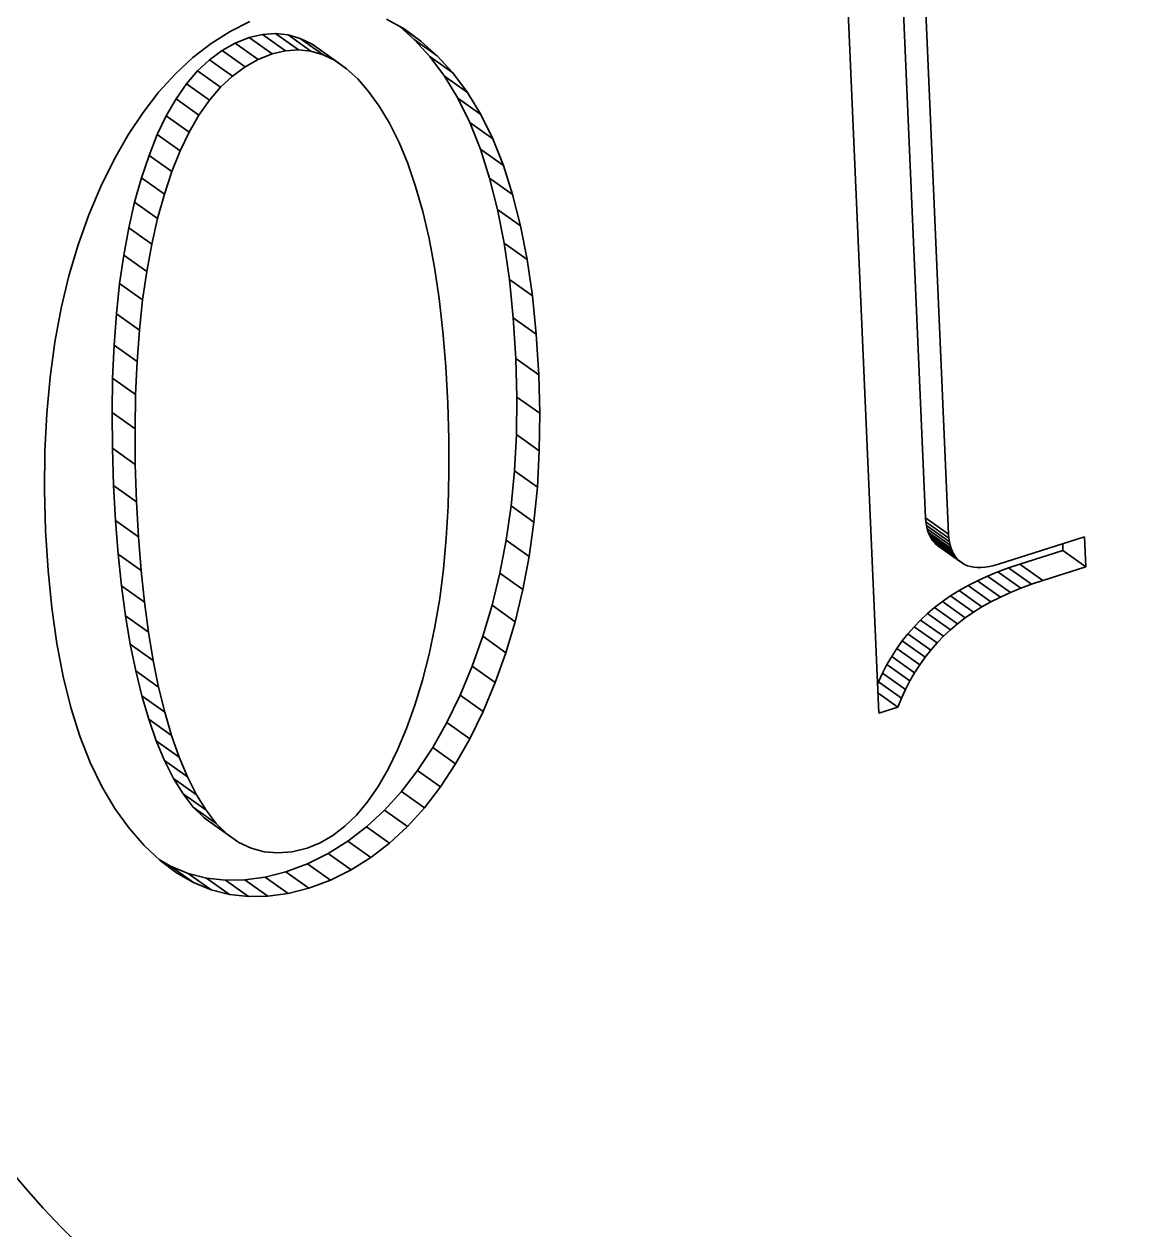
# Model space of a CAD drawing. Header units: millimetres. Extents: x 1333 to 129696, y -57210 to 105899.
# Drawn here: x 57157.698 to 57159.275, y 101201.914 to 101203.63 of the extents above; entities that cross this region are included whole.
import ezdxf

# ---------------------------------------------------------------- set-up
doc = ezdxf.new("R2010")
doc.units = ezdxf.units.MM
doc.header["$LTSCALE"] = 0.5
doc.layers.add('标注线', color=3, linetype='Continuous', lineweight=18)
doc.styles.add('DIM', font='romans.shx', dxfattribs={"width": 0.8, "bigfont": 'bigfont.shx'})
doc.dimstyles.new('DEH 1-1', dxfattribs={"dimtxt": 3.5, "dimasz": 2.5, "dimexe": 1, "dimexo": 0.625, "dimgap": 1.2, "dimtad": 1, "dimtoh": 1, "dimdsep": 46, "dimtxsty": 'DIM', "dimblk": 'OPEN', "dimcen": 0, "dimclrd": 8, "dimclre": 8, "dimclrt": 2, "dimazin": 2, "dimtfac": 0.5, "dimtmove": 0, "dimatfit": 3, "dimldrblk": 'OPEN', "dimfxl": 0, "dimtolj": 2, "dimlwd": 18, "dimlwe": 18, "dimarcsym": 0})

# ---------------------------------------------------------------- blocks, each defined once
blk = doc.blocks.new('_Open')
at = {"color": 0, "linetype": 'ByBlock', "lineweight": -2}
for p, q in [((-1, 0.16667), (0, 0)), ((-1, -0.16667), (0, 0)), ((0, 0), (-1, 0))]:
    blk.add_line(p, q, dxfattribs=at)

msp = doc.modelspace()

# ---------------------------------------------------------------- linework, layer by layer
at = {"color": 7, "lineweight": 35, "ltscale": 0.086089}
for p, q in [((57158.9438, 101203.7873), (57158.9814, 101202.9272)), ((57158.9764, 101203.764), (57159.0141, 101202.9039))]:
    msp.add_line(p, q, dxfattribs=at)
at = {"color": 7, "lineweight": 35, "ltscale": 0.108145}
msp.add_line((57158.9147, 101202.6492), (57158.8674, 101203.7296), dxfattribs=at)
at = {"color": 7, "lineweight": 35, "ltscale": 0.003153}
msp.add_line((57157.9914, 101203.6194), (57158.0196, 101203.6334), dxfattribs=at)
at = {"color": 7, "lineweight": 35, "ltscale": 0.002829}
msp.add_line((57158.2143, 101203.6368), (57158.2391, 101203.6231), dxfattribs=at)
at = {"color": 7, "lineweight": 35, "ltscale": 0.003195}
msp.add_line((57157.9643, 101203.6024), (57157.9914, 101203.6194), dxfattribs=at)
at = {"color": 7, "lineweight": 35, "ltscale": 0.001841}
for p, q in [((57158.0561, 101203.6164), (57158.0377, 101203.6152)), ((57158.0887, 101203.5932), (57158.0704, 101203.5919))]:
    msp.add_line(p, q, dxfattribs=at)
at = {"color": 7, "lineweight": 35, "ltscale": 0.001799}
for p, q in [((57158.074, 101203.6145), (57158.0561, 101203.6164)), ((57158.1066, 101203.5913), (57158.0887, 101203.5932))]:
    msp.add_line(p, q, dxfattribs=at)
at = {"color": 7, "lineweight": 35, "ltscale": 0.004009}
for p, q in [((57158.0887, 101203.5932), (57158.0561, 101203.6164)), ((57158.0704, 101203.5919), (57158.0377, 101203.6152)), ((57157.9779, 101203.54), (57157.9452, 101203.5633)), ((57158.3653, 101203.4666), (57158.3326, 101203.4899)), ((57157.9087, 101203.4199), (57157.8761, 101203.4431)), ((57157.8883, 101203.3532), (57157.8556, 101203.3764)), ((57158.4143, 101203.2947), (57158.3816, 101203.318)), ((57157.8624, 101203.1945), (57157.8297, 101203.2178)), ((57158.4272, 101203.1887), (57158.3945, 101203.2119)), ((57157.8566, 101203.0031), (57157.824, 101203.0263)), ((57157.8584, 101202.9501), (57157.8257, 101202.9733)), ((57158.4239, 101202.921), (57158.3913, 101202.9442)), ((57159.0145, 101202.8984), (57158.9819, 101202.9217)), ((57159.0195, 101202.8795), (57158.9869, 101202.9028)), ((57159.0332, 101202.8631), (57159.0005, 101202.8864)), ((57159.1168, 101202.8271), (57159.0842, 101202.8503)), ((57159.0744, 101202.8077), (57159.0418, 101202.8309)), ((57159.0879, 101202.8145), (57159.0553, 101202.8378)), ((57159.0616, 101202.8005), (57159.029, 101202.8237)), ((57159.0269, 101202.7765), (57158.9942, 101202.7998)), ((57158.384, 101202.7354), (57158.3513, 101202.7587)), ((57158.9889, 101202.7392), (57158.9563, 101202.7624)), ((57158.9977, 101202.7492), (57158.965, 101202.7724)), ((57158.3516, 101202.6517), (57158.319, 101202.6749)), ((57157.9191, 101202.5869), (57157.8864, 101202.6101)), ((57158.2681, 101202.5146), (57158.2354, 101202.5379)), ((57158.2439, 101202.488), (57158.2112, 101202.5112)), ((57158.2184, 101202.4644), (57158.1858, 101202.4876)), ((57158.074, 101202.3928), (57158.0413, 101202.4161)), ((57157.9906, 101202.3914), (57157.9579, 101202.4146)), ((57158.0175, 101202.3883), (57157.9849, 101202.4115))]:
    msp.add_line(p, q, dxfattribs=at)
at = {"color": 7, "lineweight": 35, "ltscale": 0.002707}
msp.add_line((57158.2333, 101203.6263), (57158.2534, 101203.6081), dxfattribs=at)
at = {"color": 7, "lineweight": 35, "ltscale": 0.003177}
msp.add_line((57158.2629, 101203.6058), (57158.237, 101203.6242), dxfattribs=at)
at = {"color": 7, "lineweight": 35, "ltscale": 0.002949}
msp.add_line((57158.2391, 101203.6231), (57158.2629, 101203.6058), dxfattribs=at)
at = {"color": 7, "lineweight": 35, "ltscale": 0.003272}
for p, q in [((57157.9385, 101203.5824), (57157.9643, 101203.6024)), ((57158.1309, 101202.4496), (57158.1015, 101202.4351)), ((57158.1636, 101202.4263), (57158.1342, 101202.4119))]:
    msp.add_line(p, q, dxfattribs=at)
at = {"color": 7, "lineweight": 35, "ltscale": 0.002164}
for p, q in [((57157.9989, 101203.6029), (57157.98, 101203.5924)), ((57158.0316, 101203.5797), (57158.0127, 101203.5692)), ((57158.1733, 101203.5518), (57158.1573, 101203.5664))]:
    msp.add_line(p, q, dxfattribs=at)
at = {"color": 7, "lineweight": 35, "ltscale": 0.002137}
for p, q in [((57158.0188, 101203.6107), (57157.9989, 101203.6029)), ((57158.0515, 101203.5875), (57158.0316, 101203.5797))]:
    msp.add_line(p, q, dxfattribs=at)
at = {"color": 7, "lineweight": 35, "ltscale": 0.004008}
for p, q in [((57158.0316, 101203.5797), (57157.9989, 101203.6029)), ((57158.0515, 101203.5875), (57158.0188, 101203.6107)), ((57158.1066, 101203.5913), (57158.074, 101203.6145)), ((57158.124, 101203.5861), (57158.0914, 101203.6094)), ((57158.1409, 101203.5779), (57158.1083, 101203.6011)), ((57158.2861, 101203.5849), (57158.2534, 101203.6081)), ((57158.0127, 101203.5692), (57157.98, 101203.5924)), ((57158.1573, 101203.5664), (57158.1247, 101203.5896)), ((57158.3083, 101203.5604), (57158.2757, 101203.5837)), ((57157.9948, 101203.556), (57157.9621, 101203.5792)), ((57158.3292, 101203.5325), (57158.2966, 101203.5558)), ((57157.962, 101203.5214), (57157.9294, 101203.5447)), ((57157.9472, 101203.5001), (57157.9145, 101203.5233)), ((57158.3482, 101203.5012), (57158.3155, 101203.5245)), ((57157.9333, 101203.4761), (57157.9007, 101203.4993)), ((57157.9205, 101203.4493), (57157.8879, 101203.4726)), ((57158.3804, 101203.4287), (57158.3478, 101203.4519)), ((57157.8979, 101203.3877), (57157.8653, 101203.411)), ((57158.3936, 101203.3874), (57158.3609, 101203.4106)), ((57158.4049, 101203.3427), (57158.3722, 101203.366)), ((57157.8799, 101203.3166), (57157.8472, 101203.3398)), ((57157.8728, 101203.278), (57157.8401, 101203.3012)), ((57157.8669, 101203.2373), (57157.8343, 101203.2605)), ((57158.4217, 101203.2434), (57158.389, 101203.2666)), ((57158.4308, 101203.1307), (57158.3981, 101203.1539)), ((57157.857, 101203.1029), (57157.8243, 101203.1261)), ((57158.4322, 101203.076), (57158.3995, 101203.0992)), ((57157.8562, 101203.054), (57157.8235, 101203.0772)), ((57158.4315, 101203.0228), (57158.3989, 101203.046)), ((57158.4288, 101202.9711), (57158.3961, 101202.9944)), ((57157.8611, 101202.9001), (57157.8285, 101202.9233)), ((57159.0141, 101202.9039), (57158.9814, 101202.9272)), ((57159.0152, 101202.8932), (57158.9826, 101202.9165)), ((57158.417, 101202.8723), (57158.3844, 101202.8956)), ((57159.0163, 101202.8883), (57158.9837, 101202.9116)), ((57159.0177, 101202.8838), (57158.9851, 101202.907)), ((57159.024, 101202.872), (57158.9913, 101202.8952)), ((57159.0267, 101202.8687), (57158.9941, 101202.892)), ((57159.0298, 101202.8658), (57158.9971, 101202.889)), ((57159.2096, 101202.8575), (57159.1769, 101202.8808)), ((57157.8649, 101202.8525), (57157.8322, 101202.8758)), ((57159.1482, 101202.8382), (57159.1156, 101202.8614)), ((57158.4081, 101202.8252), (57158.3754, 101202.8484)), ((57159.102, 101202.821), (57159.0694, 101202.8442)), ((57159.1322, 101202.8328), (57159.0995, 101202.8561)), ((57157.8696, 101202.8074), (57157.837, 101202.8306)), ((57159.0494, 101202.7929), (57159.0168, 101202.8161)), ((57158.3971, 101202.7795), (57158.3644, 101202.8028)), ((57159.0378, 101202.7849), (57159.0052, 101202.8081)), ((57157.8754, 101202.7646), (57157.8427, 101202.7878)), ((57159.0069, 101202.7587), (57158.9742, 101202.7819)), ((57159.0166, 101202.7678), (57158.9839, 101202.7911)), ((57157.8821, 101202.7242), (57157.8494, 101202.7475)), ((57158.973, 101202.718), (57158.9404, 101202.7413)), ((57158.9808, 101202.7288), (57158.9481, 101202.7521)), ((57158.9658, 101202.7068), (57158.9332, 101202.7301)), ((57157.8898, 101202.6863), (57157.8572, 101202.7095)), ((57158.3688, 101202.6928), (57158.3362, 101202.716)), ((57158.9591, 101202.6952), (57158.9264, 101202.7184)), ((57158.9472, 101202.6707), (57158.9145, 101202.6939)), ((57158.9529, 101202.6831), (57158.9202, 101202.7064)), ((57157.8985, 101202.6508), (57157.8659, 101202.674)), ((57157.9083, 101202.6176), (57157.8757, 101202.6409)), ((57158.3327, 101202.6128), (57158.3, 101202.6361)), ((57158.3124, 101202.5771), (57158.2798, 101202.6003)), ((57157.9308, 101202.5586), (57157.8981, 101202.5818)), ((57157.9435, 101202.5331), (57157.9109, 101202.5564)), ((57158.2909, 101202.5443), (57158.2582, 101202.5676)), ((57157.9572, 101202.5111), (57157.9245, 101202.5344)), ((57157.9718, 101202.4925), (57157.9391, 101202.5157)), ((57157.9874, 101202.4773), (57157.9548, 101202.5005)), ((57158.004, 101202.4654), (57157.9713, 101202.4887)), ((57158.1916, 101202.4438), (57158.159, 101202.4671)), ((57158.1636, 101202.4263), (57158.1309, 101202.4496)), ((57158.1342, 101202.4119), (57158.1015, 101202.4351)), ((57157.9394, 101202.4084), (57157.9068, 101202.4316)), ((57157.9646, 101202.3981), (57157.9319, 101202.4213)), ((57158.1035, 101202.4005), (57158.0708, 101202.4237)), ((57158.0453, 101202.3887), (57158.0126, 101202.412))]:
    msp.add_line(p, q, dxfattribs=at)
at = {"color": 7, "lineweight": 35, "ltscale": 0.001938}
msp.add_line((57158.0377, 101203.6152), (57158.0188, 101203.6107), dxfattribs=at)
at = {"color": 7, "lineweight": 35, "ltscale": 0.001813}
for p, q in [((57158.0914, 101203.6094), (57158.074, 101203.6145)), ((57158.124, 101203.5861), (57158.1066, 101203.5913))]:
    msp.add_line(p, q, dxfattribs=at)
at = {"color": 7, "lineweight": 35, "ltscale": 0.001882}
for p, q in [((57158.1083, 101203.6011), (57158.0914, 101203.6094)), ((57158.1409, 101203.5779), (57158.124, 101203.5861))]:
    msp.add_line(p, q, dxfattribs=at)
at = {"color": 7, "lineweight": 35, "ltscale": 0.002003}
for p, q in [((57158.1247, 101203.5896), (57158.1083, 101203.6011)), ((57158.1573, 101203.5664), (57158.1409, 101203.5779))]:
    msp.add_line(p, q, dxfattribs=at)
at = {"color": 7, "lineweight": 35, "ltscale": 0.003308}
for p, q in [((57158.2534, 101203.6081), (57158.2757, 101203.5837)), ((57158.2861, 101203.5849), (57158.3083, 101203.5604))]:
    msp.add_line(p, q, dxfattribs=at)
at = {"color": 7, "lineweight": 35, "ltscale": 0.003116}
msp.add_line((57158.2629, 101203.6058), (57158.2861, 101203.5849), dxfattribs=at)
at = {"color": 7, "lineweight": 35, "ltscale": 0.003379}
msp.add_line((57157.9137, 101203.5593), (57157.9385, 101203.5824), dxfattribs=at)
at = {"color": 7, "lineweight": 35, "ltscale": 0.002224}
for p, q in [((57157.98, 101203.5924), (57157.9621, 101203.5792)), ((57158.0127, 101203.5692), (57157.9948, 101203.556))]:
    msp.add_line(p, q, dxfattribs=at)
at = {"color": 7, "lineweight": 35, "ltscale": 0.001937}
msp.add_line((57158.0704, 101203.5919), (57158.0515, 101203.5875), dxfattribs=at)
at = {"color": 7, "lineweight": 35, "ltscale": 0.003486}
for p, q in [((57158.2757, 101203.5837), (57158.2966, 101203.5558)), ((57158.3083, 101203.5604), (57158.3292, 101203.5325))]:
    msp.add_line(p, q, dxfattribs=at)
at = {"color": 7, "lineweight": 35, "ltscale": 0.002322}
msp.add_line((57157.9621, 101203.5792), (57157.9452, 101203.5633), dxfattribs=at)
at = {"color": 7, "lineweight": 35, "ltscale": 0.003513}
msp.add_line((57157.8902, 101203.5333), (57157.9137, 101203.5593), dxfattribs=at)
at = {"color": 7, "lineweight": 35, "ltscale": 0.002447}
msp.add_line((57157.9452, 101203.5633), (57157.9294, 101203.5447), dxfattribs=at)
at = {"color": 7, "lineweight": 35, "ltscale": 0.002323}
msp.add_line((57157.9948, 101203.556), (57157.9779, 101203.54), dxfattribs=at)
at = {"color": 7, "lineweight": 35, "ltscale": 0.002359}
msp.add_line((57158.1887, 101203.5339), (57158.1733, 101203.5518), dxfattribs=at)
at = {"color": 7, "lineweight": 35, "ltscale": 0.003658}
for p, q in [((57158.2966, 101203.5558), (57158.3155, 101203.5245)), ((57158.3292, 101203.5325), (57158.3482, 101203.5012))]:
    msp.add_line(p, q, dxfattribs=at)
at = {"color": 7, "lineweight": 35, "ltscale": 0.00367}
msp.add_line((57157.8678, 101203.5042), (57157.8902, 101203.5333), dxfattribs=at)
at = {"color": 7, "lineweight": 35, "ltscale": 0.002598}
for p, q in [((57157.9294, 101203.5447), (57157.9145, 101203.5233)), ((57157.962, 101203.5214), (57157.9472, 101203.5001))]:
    msp.add_line(p, q, dxfattribs=at)
at = {"color": 7, "lineweight": 35, "ltscale": 0.002446}
msp.add_line((57157.9779, 101203.54), (57157.962, 101203.5214), dxfattribs=at)
at = {"color": 7, "lineweight": 35, "ltscale": 0.002581}
msp.add_line((57158.2037, 101203.5129), (57158.1887, 101203.5339), dxfattribs=at)
at = {"color": 7, "lineweight": 35, "ltscale": 0.002775}
msp.add_line((57157.9145, 101203.5233), (57157.9007, 101203.4993), dxfattribs=at)
at = {"color": 7, "lineweight": 35, "ltscale": 0.00386}
msp.add_line((57158.3155, 101203.5245), (57158.3326, 101203.4899), dxfattribs=at)
at = {"color": 7, "lineweight": 35, "ltscale": 0.003849}
msp.add_line((57157.8465, 101203.4721), (57157.8678, 101203.5042), dxfattribs=at)
at = {"color": 7, "lineweight": 35, "ltscale": 0.002966}
msp.add_line((57157.9007, 101203.4993), (57157.8879, 101203.4726), dxfattribs=at)
at = {"color": 7, "lineweight": 35, "ltscale": 0.002774}
msp.add_line((57157.9472, 101203.5001), (57157.9333, 101203.4761), dxfattribs=at)
at = {"color": 7, "lineweight": 35, "ltscale": 0.002817}
msp.add_line((57158.2182, 101203.4888), (57158.2037, 101203.5129), dxfattribs=at)
at = {"color": 7, "lineweight": 35, "ltscale": 0.003861}
msp.add_line((57158.3482, 101203.5012), (57158.3653, 101203.4666), dxfattribs=at)
at = {"color": 7, "lineweight": 35, "ltscale": 0.003043}
msp.add_line((57158.2319, 101203.4616), (57158.2182, 101203.4888), dxfattribs=at)
at = {"color": 7, "lineweight": 35, "ltscale": 0.004087}
msp.add_line((57158.3326, 101203.4899), (57158.3478, 101203.4519), dxfattribs=at)
at = {"color": 7, "lineweight": 35, "ltscale": 0.004042}
msp.add_line((57157.8265, 101203.437), (57157.8465, 101203.4721), dxfattribs=at)
at = {"color": 7, "lineweight": 35, "ltscale": 0.00317}
msp.add_line((57157.8879, 101203.4726), (57157.8761, 101203.4431), dxfattribs=at)
at = {"color": 7, "lineweight": 35, "ltscale": 0.002967}
msp.add_line((57157.9333, 101203.4761), (57157.9205, 101203.4493), dxfattribs=at)
at = {"color": 7, "lineweight": 35, "ltscale": 0.003249}
msp.add_line((57158.2443, 101203.4316), (57158.2319, 101203.4616), dxfattribs=at)
at = {"color": 7, "lineweight": 35, "ltscale": 0.004086}
msp.add_line((57158.3653, 101203.4666), (57158.3804, 101203.4287), dxfattribs=at)
at = {"color": 7, "lineweight": 35, "ltscale": 0.003171}
msp.add_line((57157.9205, 101203.4493), (57157.9087, 101203.4199), dxfattribs=at)
at = {"color": 7, "lineweight": 35, "ltscale": 0.004335}
msp.add_line((57158.3478, 101203.4519), (57158.3609, 101203.4106), dxfattribs=at)
at = {"color": 7, "lineweight": 35, "ltscale": 0.004257}
msp.add_line((57157.8076, 101203.3989), (57157.8265, 101203.437), dxfattribs=at)
at = {"color": 7, "lineweight": 35, "ltscale": 0.003393}
msp.add_line((57157.8761, 101203.4431), (57157.8653, 101203.411), dxfattribs=at)
at = {"color": 7, "lineweight": 35, "ltscale": 0.003472}
msp.add_line((57158.2556, 101203.3987), (57158.2443, 101203.4316), dxfattribs=at)
at = {"color": 7, "lineweight": 35, "ltscale": 0.004336}
msp.add_line((57158.3804, 101203.4287), (57158.3936, 101203.3874), dxfattribs=at)
at = {"color": 7, "lineweight": 35, "ltscale": 0.003585}
msp.add_line((57157.8653, 101203.411), (57157.8556, 101203.3764), dxfattribs=at)
at = {"color": 7, "lineweight": 35, "ltscale": 0.003392}
msp.add_line((57157.9087, 101203.4199), (57157.8979, 101203.3877), dxfattribs=at)
at = {"color": 7, "lineweight": 35, "ltscale": 0.004606}
for p, q in [((57158.3609, 101203.4106), (57158.3722, 101203.366)), ((57158.3936, 101203.3874), (57158.4049, 101203.3427))]:
    msp.add_line(p, q, dxfattribs=at)
at = {"color": 7, "lineweight": 35, "ltscale": 0.004408}
msp.add_line((57157.7904, 101203.3583), (57157.8076, 101203.3989), dxfattribs=at)
at = {"color": 7, "lineweight": 35, "ltscale": 0.003705}
msp.add_line((57158.2657, 101203.3631), (57158.2556, 101203.3987), dxfattribs=at)
at = {"color": 7, "lineweight": 35, "ltscale": 0.003755}
msp.add_line((57157.8556, 101203.3764), (57157.8472, 101203.3398), dxfattribs=at)
at = {"color": 7, "lineweight": 35, "ltscale": 0.003587}
msp.add_line((57157.8979, 101203.3877), (57157.8883, 101203.3532), dxfattribs=at)
at = {"color": 7, "lineweight": 35, "ltscale": 0.00395}
msp.add_line((57158.2746, 101203.3246), (57158.2657, 101203.3631), dxfattribs=at)
at = {"color": 7, "lineweight": 35, "ltscale": 0.00489}
for p, q in [((57158.3722, 101203.366), (57158.3816, 101203.318)), ((57157.8243, 101203.1261), (57157.8235, 101203.0772)), ((57157.857, 101203.1029), (57157.8562, 101203.054))]:
    msp.add_line(p, q, dxfattribs=at)
at = {"color": 7, "lineweight": 35, "ltscale": 0.004507}
msp.add_line((57157.7752, 101203.3158), (57157.7904, 101203.3583), dxfattribs=at)
at = {"color": 7, "lineweight": 35, "ltscale": 0.003754}
msp.add_line((57157.8883, 101203.3532), (57157.8799, 101203.3166), dxfattribs=at)
at = {"color": 7, "lineweight": 35, "ltscale": 0.004891}
msp.add_line((57158.4049, 101203.3427), (57158.4143, 101203.2947), dxfattribs=at)
at = {"color": 7, "lineweight": 35, "ltscale": 0.003927}
for p, q in [((57157.8472, 101203.3398), (57157.8401, 101203.3012)), ((57157.8799, 101203.3166), (57157.8728, 101203.278))]:
    msp.add_line(p, q, dxfattribs=at)
at = {"color": 7, "lineweight": 35, "ltscale": 0.004203}
msp.add_line((57158.2823, 101203.2833), (57158.2746, 101203.3246), dxfattribs=at)
at = {"color": 7, "lineweight": 35, "ltscale": 0.004618}
msp.add_line((57157.7621, 101203.2715), (57157.7752, 101203.3158), dxfattribs=at)
at = {"color": 7, "lineweight": 35, "ltscale": 0.005187}
msp.add_line((57158.3816, 101203.318), (57158.389, 101203.2666), dxfattribs=at)
at = {"color": 7, "lineweight": 35, "ltscale": 0.004111}
for p, q in [((57157.8401, 101203.3012), (57157.8343, 101203.2605)), ((57157.8728, 101203.278), (57157.8669, 101203.2373)), ((57158.3, 101202.6361), (57158.2798, 101202.6003)), ((57158.3327, 101202.6128), (57158.3124, 101202.5771))]:
    msp.add_line(p, q, dxfattribs=at)
at = {"color": 7, "lineweight": 35, "ltscale": 0.005186}
msp.add_line((57158.4143, 101203.2947), (57158.4217, 101203.2434), dxfattribs=at)
at = {"color": 7, "lineweight": 35, "ltscale": 0.004461}
msp.add_line((57158.2889, 101203.2392), (57158.2823, 101203.2833), dxfattribs=at)
at = {"color": 7, "lineweight": 35, "ltscale": 0.004747}
msp.add_line((57157.7511, 101203.2254), (57157.7621, 101203.2715), dxfattribs=at)
at = {"color": 7, "lineweight": 35, "ltscale": 0.004298}
for p, q in [((57157.8343, 101203.2605), (57157.8297, 101203.2178)), ((57157.8669, 101203.2373), (57157.8624, 101203.1945))]:
    msp.add_line(p, q, dxfattribs=at)
at = {"color": 7, "lineweight": 35, "ltscale": 0.005496}
msp.add_line((57158.389, 101203.2666), (57158.3945, 101203.2119), dxfattribs=at)
at = {"color": 7, "lineweight": 35, "ltscale": 0.004727}
msp.add_line((57158.2942, 101203.1922), (57158.2889, 101203.2392), dxfattribs=at)
at = {"color": 7, "lineweight": 35, "ltscale": 0.005498}
msp.add_line((57158.4217, 101203.2434), (57158.4272, 101203.1887), dxfattribs=at)
at = {"color": 7, "lineweight": 35, "ltscale": 0.004885}
msp.add_line((57157.7422, 101203.1773), (57157.7511, 101203.2254), dxfattribs=at)
at = {"color": 7, "lineweight": 35, "ltscale": 0.004491}
for p, q in [((57157.8297, 101203.2178), (57157.8264, 101203.173)), ((57157.8624, 101203.1945), (57157.859, 101203.1497))]:
    msp.add_line(p, q, dxfattribs=at)
at = {"color": 7, "lineweight": 35, "ltscale": 0.005814}
msp.add_line((57158.3945, 101203.2119), (57158.3981, 101203.1539), dxfattribs=at)
at = {"color": 7, "lineweight": 35, "ltscale": 0.004995}
msp.add_line((57158.2983, 101203.1424), (57158.2942, 101203.1922), dxfattribs=at)
at = {"color": 7, "lineweight": 35, "ltscale": 0.005813}
msp.add_line((57158.4272, 101203.1887), (57158.4308, 101203.1307), dxfattribs=at)
at = {"color": 7, "lineweight": 35, "ltscale": 0.005036}
msp.add_line((57157.7354, 101203.1274), (57157.7422, 101203.1773), dxfattribs=at)
at = {"color": 7, "lineweight": 35, "ltscale": 0.004689}
for p, q in [((57157.8264, 101203.173), (57157.8243, 101203.1261)), ((57157.859, 101203.1497), (57157.857, 101203.1029))]:
    msp.add_line(p, q, dxfattribs=at)
at = {"color": 7, "lineweight": 35, "ltscale": 0.004003}
msp.add_line((57157.859, 101203.1497), (57157.8264, 101203.173), dxfattribs=at)
at = {"color": 7, "lineweight": 35, "ltscale": 0.005471}
for p, q in [((57158.3981, 101203.1539), (57158.3995, 101203.0992)), ((57158.4308, 101203.1307), (57158.4322, 101203.076))]:
    msp.add_line(p, q, dxfattribs=at)
at = {"color": 7, "lineweight": 35, "ltscale": 0.005269}
msp.add_line((57158.3013, 101203.0898), (57158.2983, 101203.1424), dxfattribs=at)
at = {"color": 7, "lineweight": 35, "ltscale": 0.005198}
msp.add_line((57157.7306, 101203.0757), (57157.7354, 101203.1274), dxfattribs=at)
at = {"color": 7, "lineweight": 35, "ltscale": 0.005038}
msp.add_line((57158.3028, 101203.0395), (57158.3013, 101203.0898), dxfattribs=at)
at = {"color": 7, "lineweight": 35, "ltscale": 0.005319}
msp.add_line((57158.3995, 101203.0992), (57158.3989, 101203.046), dxfattribs=at)
at = {"color": 7, "lineweight": 35, "ltscale": 0.005369}
msp.add_line((57157.728, 101203.0221), (57157.7306, 101203.0757), dxfattribs=at)
at = {"color": 7, "lineweight": 35, "ltscale": 0.005094}
for p, q in [((57157.8235, 101203.0772), (57157.824, 101203.0263)), ((57157.8562, 101203.054), (57157.8566, 101203.0031))]:
    msp.add_line(p, q, dxfattribs=at)
at = {"color": 7, "lineweight": 35, "ltscale": 0.005318}
msp.add_line((57158.4322, 101203.076), (57158.4315, 101203.0228), dxfattribs=at)
at = {"color": 7, "lineweight": 35, "ltscale": 0.004869}
msp.add_line((57158.303, 101202.9908), (57158.3028, 101203.0395), dxfattribs=at)
at = {"color": 7, "lineweight": 35, "ltscale": 0.005174}
for p, q in [((57158.3989, 101203.046), (57158.3961, 101202.9944)), ((57158.4315, 101203.0228), (57158.4288, 101202.9711))]:
    msp.add_line(p, q, dxfattribs=at)
at = {"color": 7, "lineweight": 35, "ltscale": 0.005549}
msp.add_line((57157.7274, 101202.9666), (57157.728, 101203.0221), dxfattribs=at)
at = {"color": 7, "lineweight": 35, "ltscale": 0.005302}
for p, q in [((57157.824, 101203.0263), (57157.8257, 101202.9733)), ((57157.8566, 101203.0031), (57157.8584, 101202.9501))]:
    msp.add_line(p, q, dxfattribs=at)
at = {"color": 7, "lineweight": 35, "ltscale": 0.004707}
msp.add_line((57158.3018, 101202.9437), (57158.303, 101202.9908), dxfattribs=at)
at = {"color": 7, "lineweight": 35, "ltscale": 0.005039}
msp.add_line((57158.3961, 101202.9944), (57158.3913, 101202.9442), dxfattribs=at)
at = {"color": 7, "lineweight": 35, "ltscale": 0.005738}
msp.add_line((57157.7289, 101202.9092), (57157.7274, 101202.9666), dxfattribs=at)
at = {"color": 7, "lineweight": 35, "ltscale": 0.005006}
msp.add_line((57157.8257, 101202.9733), (57157.8285, 101202.9233), dxfattribs=at)
at = {"color": 7, "lineweight": 35, "ltscale": 0.00504}
msp.add_line((57158.4288, 101202.9711), (57158.4239, 101202.921), dxfattribs=at)
at = {"color": 7, "lineweight": 35, "ltscale": 0.005005}
msp.add_line((57157.8584, 101202.9501), (57157.8611, 101202.9001), dxfattribs=at)
at = {"color": 7, "lineweight": 35, "ltscale": 0.004546}
msp.add_line((57158.2992, 101202.8983), (57158.3018, 101202.9437), dxfattribs=at)
at = {"color": 7, "lineweight": 35, "ltscale": 0.004914}
msp.add_line((57158.3913, 101202.9442), (57158.3844, 101202.8956), dxfattribs=at)
at = {"color": 7, "lineweight": 35, "ltscale": 0.004771}
for p, q in [((57157.8285, 101202.9233), (57157.8322, 101202.8758)), ((57157.8611, 101202.9001), (57157.8649, 101202.8525))]:
    msp.add_line(p, q, dxfattribs=at)
at = {"color": 7, "lineweight": 35, "ltscale": 0.004913}
msp.add_line((57158.4239, 101202.921), (57158.417, 101202.8723), dxfattribs=at)
at = {"color": 7, "lineweight": 35, "ltscale": 0.000553257}
msp.add_line((57158.9814, 101202.9272), (57158.9819, 101202.9217), dxfattribs=at)
at = {"color": 7, "lineweight": 35, "ltscale": 0.00052621}
msp.add_line((57158.9819, 101202.9217), (57158.9826, 101202.9165), dxfattribs=at)
at = {"color": 7, "lineweight": 35, "ltscale": 0.000500488}
for p, q in [((57158.9826, 101202.9165), (57158.9837, 101202.9116)), ((57159.0152, 101202.8932), (57159.0163, 101202.8883))]:
    msp.add_line(p, q, dxfattribs=at)
at = {"color": 7, "lineweight": 35, "ltscale": 0.00568}
msp.add_line((57157.7324, 101202.8525), (57157.7289, 101202.9092), dxfattribs=at)
at = {"color": 7, "lineweight": 35, "ltscale": 0.004393}
msp.add_line((57158.2952, 101202.8546), (57158.2992, 101202.8983), dxfattribs=at)
at = {"color": 7, "lineweight": 35, "ltscale": 0.004799}
msp.add_line((57158.3844, 101202.8956), (57158.3754, 101202.8484), dxfattribs=at)
at = {"color": 7, "lineweight": 35, "ltscale": 0.000478076}
for p, q in [((57158.9837, 101202.9116), (57158.9851, 101202.907)), ((57159.0163, 101202.8883), (57159.0177, 101202.8838))]:
    msp.add_line(p, q, dxfattribs=at)
at = {"color": 7, "lineweight": 35, "ltscale": 0.000459642}
msp.add_line((57158.9851, 101202.907), (57158.9869, 101202.9028), dxfattribs=at)
at = {"color": 7, "lineweight": 35, "ltscale": 0.000443674}
msp.add_line((57158.9869, 101202.9028), (57158.9889, 101202.8988), dxfattribs=at)
at = {"color": 7, "lineweight": 35, "ltscale": 0.004004}
msp.add_line((57159.0215, 101202.8756), (57158.9889, 101202.8988), dxfattribs=at)
at = {"color": 7, "lineweight": 35, "ltscale": 0.00043167}
msp.add_line((57158.9889, 101202.8988), (57158.9913, 101202.8952), dxfattribs=at)
at = {"color": 7, "lineweight": 35, "ltscale": 0.000554018}
msp.add_line((57159.0141, 101202.9039), (57159.0145, 101202.8984), dxfattribs=at)
at = {"color": 7, "lineweight": 35, "ltscale": 0.000525454}
msp.add_line((57159.0145, 101202.8984), (57159.0152, 101202.8932), dxfattribs=at)
at = {"color": 7, "lineweight": 35, "ltscale": 0.012858}
msp.add_line((57159.0851, 101202.8615), (57159.2077, 101202.9002), dxfattribs=at)
at = {"color": 7, "lineweight": 35, "ltscale": 0.004268}
msp.add_line((57159.2077, 101202.9002), (57159.2096, 101202.8575), dxfattribs=at)
at = {"color": 7, "lineweight": 35, "ltscale": 0.000427859}
for p, q in [((57158.9913, 101202.8952), (57158.9941, 101202.892)), ((57159.024, 101202.872), (57159.0267, 101202.8687))]:
    msp.add_line(p, q, dxfattribs=at)
at = {"color": 7, "lineweight": 35, "ltscale": 0.000425159}
msp.add_line((57158.9941, 101202.892), (57158.9971, 101202.889), dxfattribs=at)
at = {"color": 7, "lineweight": 35, "ltscale": 0.000431867}
msp.add_line((57158.9971, 101202.889), (57159.0005, 101202.8864), dxfattribs=at)
at = {"color": 7, "lineweight": 35, "ltscale": 0.000460346}
msp.add_line((57159.0177, 101202.8838), (57159.0195, 101202.8795), dxfattribs=at)
at = {"color": 7, "lineweight": 35, "ltscale": 0.000440852}
msp.add_line((57159.0195, 101202.8795), (57159.0215, 101202.8756), dxfattribs=at)
at = {"color": 7, "lineweight": 35, "ltscale": 0.006432}
for p, q in [((57159.1769, 101202.8808), (57159.1156, 101202.8614)), ((57159.2096, 101202.8575), (57159.1482, 101202.8382))]:
    msp.add_line(p, q, dxfattribs=at)
at = {"color": 7, "lineweight": 35, "ltscale": 0.000956917}
msp.add_line((57159.1765, 101202.8903), (57159.1769, 101202.8808), dxfattribs=at)
at = {"color": 7, "lineweight": 35, "ltscale": 0.004542}
for p, q in [((57157.8322, 101202.8758), (57157.837, 101202.8306)), ((57157.8649, 101202.8525), (57157.8696, 101202.8074))]:
    msp.add_line(p, q, dxfattribs=at)
at = {"color": 7, "lineweight": 35, "ltscale": 0.004798}
msp.add_line((57158.417, 101202.8723), (57158.4081, 101202.8252), dxfattribs=at)
at = {"color": 7, "lineweight": 35, "ltscale": 0.000434434}
msp.add_line((57159.0215, 101202.8756), (57159.024, 101202.872), dxfattribs=at)
at = {"color": 7, "lineweight": 35, "ltscale": 0.000424628}
msp.add_line((57159.0267, 101202.8687), (57159.0298, 101202.8658), dxfattribs=at)
at = {"color": 7, "lineweight": 35, "ltscale": 0.000432801}
msp.add_line((57159.0298, 101202.8658), (57159.0332, 101202.8631), dxfattribs=at)
at = {"color": 7, "lineweight": 35, "ltscale": 0.000434661}
msp.add_line((57159.0332, 101202.8631), (57159.0369, 101202.8609), dxfattribs=at)
at = {"color": 7, "lineweight": 35, "ltscale": 0.000692507}
msp.add_line((57159.0784, 101202.8595), (57159.0851, 101202.8615), dxfattribs=at)
at = {"color": 7, "lineweight": 35, "ltscale": 0.001692}
for p, q in [((57159.1156, 101202.8614), (57159.0995, 101202.8561)), ((57159.1482, 101202.8382), (57159.1322, 101202.8328))]:
    msp.add_line(p, q, dxfattribs=at)
at = {"color": 7, "lineweight": 35, "ltscale": 0.005378}
msp.add_line((57157.7377, 101202.799), (57157.7324, 101202.8525), dxfattribs=at)
at = {"color": 7, "lineweight": 35, "ltscale": 0.004243}
msp.add_line((57158.2898, 101202.8125), (57158.2952, 101202.8546), dxfattribs=at)
at = {"color": 7, "lineweight": 35, "ltscale": 0.004694}
for p, q in [((57158.3754, 101202.8484), (57158.3644, 101202.8028)), ((57158.4081, 101202.8252), (57158.3971, 101202.7795))]:
    msp.add_line(p, q, dxfattribs=at)
at = {"color": 7, "lineweight": 35, "ltscale": 0.00044062}
msp.add_line((57159.0369, 101202.8609), (57159.0409, 101202.8591), dxfattribs=at)
at = {"color": 7, "lineweight": 35, "ltscale": 0.000458628}
msp.add_line((57159.0409, 101202.8591), (57159.0453, 101202.8578), dxfattribs=at)
at = {"color": 7, "lineweight": 35, "ltscale": 0.000477813}
msp.add_line((57159.0453, 101202.8578), (57159.05, 101202.8569), dxfattribs=at)
at = {"color": 7, "lineweight": 35, "ltscale": 0.000502119}
msp.add_line((57159.05, 101202.8569), (57159.055, 101202.8565), dxfattribs=at)
at = {"color": 7, "lineweight": 35, "ltscale": 0.000537164}
msp.add_line((57159.055, 101202.8565), (57159.0604, 101202.8566), dxfattribs=at)
at = {"color": 7, "lineweight": 35, "ltscale": 0.001551}
msp.add_line((57159.0694, 101202.8442), (57159.0553, 101202.8378), dxfattribs=at)
at = {"color": 7, "lineweight": 35, "ltscale": 0.000569993}
msp.add_line((57159.0604, 101202.8566), (57159.0661, 101202.8571), dxfattribs=at)
at = {"color": 7, "lineweight": 35, "ltscale": 0.000606312}
msp.add_line((57159.0661, 101202.8571), (57159.0721, 101202.8581), dxfattribs=at)
at = {"color": 7, "lineweight": 35, "ltscale": 0.001598}
for p, q in [((57159.0842, 101202.8503), (57159.0694, 101202.8442)), ((57159.1168, 101202.8271), (57159.102, 101202.821))]:
    msp.add_line(p, q, dxfattribs=at)
at = {"color": 7, "lineweight": 35, "ltscale": 0.000651277}
msp.add_line((57159.0721, 101202.8581), (57159.0784, 101202.8595), dxfattribs=at)
at = {"color": 7, "lineweight": 35, "ltscale": 0.001641}
for p, q in [((57159.0995, 101202.8561), (57159.0842, 101202.8503)), ((57159.1322, 101202.8328), (57159.1168, 101202.8271))]:
    msp.add_line(p, q, dxfattribs=at)
at = {"color": 7, "lineweight": 35, "ltscale": 0.004314}
for p, q in [((57157.837, 101202.8306), (57157.8427, 101202.7878)), ((57157.8696, 101202.8074), (57157.8754, 101202.7646))]:
    msp.add_line(p, q, dxfattribs=at)
at = {"color": 7, "lineweight": 35, "ltscale": 0.001471}
for p, q in [((57159.0418, 101202.8309), (57159.029, 101202.8237)), ((57159.0744, 101202.8077), (57159.0616, 101202.8005))]:
    msp.add_line(p, q, dxfattribs=at)
at = {"color": 7, "lineweight": 35, "ltscale": 0.001513}
for p, q in [((57159.0553, 101202.8378), (57159.0418, 101202.8309)), ((57159.0879, 101202.8145), (57159.0744, 101202.8077))]:
    msp.add_line(p, q, dxfattribs=at)
at = {"color": 7, "lineweight": 35, "ltscale": 0.004099}
msp.add_line((57158.2831, 101202.7721), (57158.2898, 101202.8125), dxfattribs=at)
at = {"color": 7, "lineweight": 35, "ltscale": 0.001407}
for p, q in [((57159.0168, 101202.8161), (57159.0052, 101202.8081)), ((57159.0494, 101202.7929), (57159.0378, 101202.7849))]:
    msp.add_line(p, q, dxfattribs=at)
at = {"color": 7, "lineweight": 35, "ltscale": 0.001438}
for p, q in [((57159.029, 101202.8237), (57159.0168, 101202.8161)), ((57159.0616, 101202.8005), (57159.0494, 101202.7929))]:
    msp.add_line(p, q, dxfattribs=at)
at = {"color": 7, "lineweight": 35, "ltscale": 0.001552}
msp.add_line((57159.102, 101202.821), (57159.0879, 101202.8145), dxfattribs=at)
at = {"color": 7, "lineweight": 35, "ltscale": 0.005085}
msp.add_line((57157.7449, 101202.7487), (57157.7377, 101202.799), dxfattribs=at)
at = {"color": 7, "lineweight": 35, "ltscale": 0.004602}
msp.add_line((57158.3644, 101202.8028), (57158.3513, 101202.7587), dxfattribs=at)
at = {"color": 7, "lineweight": 35, "ltscale": 0.001351}
msp.add_line((57158.9942, 101202.7998), (57158.9839, 101202.7911), dxfattribs=at)
at = {"color": 7, "lineweight": 35, "ltscale": 0.001375}
msp.add_line((57159.0052, 101202.8081), (57158.9942, 101202.7998), dxfattribs=at)
at = {"color": 7, "lineweight": 35, "ltscale": 0.004091}
for p, q in [((57157.8427, 101202.7878), (57157.8494, 101202.7475)), ((57157.8754, 101202.7646), (57157.8821, 101202.7242))]:
    msp.add_line(p, q, dxfattribs=at)
at = {"color": 7, "lineweight": 35, "ltscale": 0.004604}
msp.add_line((57158.3971, 101202.7795), (57158.384, 101202.7354), dxfattribs=at)
at = {"color": 7, "lineweight": 35, "ltscale": 0.001326}
msp.add_line((57158.9742, 101202.7819), (57158.965, 101202.7724), dxfattribs=at)
at = {"color": 7, "lineweight": 35, "ltscale": 0.001331}
msp.add_line((57158.9839, 101202.7911), (57158.9742, 101202.7819), dxfattribs=at)
at = {"color": 7, "lineweight": 35, "ltscale": 0.00135}
msp.add_line((57159.0269, 101202.7765), (57159.0166, 101202.7678), dxfattribs=at)
at = {"color": 7, "lineweight": 35, "ltscale": 0.001376}
msp.add_line((57159.0378, 101202.7849), (57159.0269, 101202.7765), dxfattribs=at)
at = {"color": 7, "lineweight": 35, "ltscale": 0.003963}
msp.add_line((57158.2749, 101202.7333), (57158.2831, 101202.7721), dxfattribs=at)
at = {"color": 7, "lineweight": 35, "ltscale": 0.004523}
for p, q in [((57158.3513, 101202.7587), (57158.3362, 101202.716)), ((57158.384, 101202.7354), (57158.3688, 101202.6928))]:
    msp.add_line(p, q, dxfattribs=at)
at = {"color": 7, "lineweight": 35, "ltscale": 0.001321}
msp.add_line((57158.9563, 101202.7624), (57158.9481, 101202.7521), dxfattribs=at)
at = {"color": 7, "lineweight": 35, "ltscale": 0.001325}
for p, q in [((57158.965, 101202.7724), (57158.9563, 101202.7624)), ((57158.9977, 101202.7492), (57158.9889, 101202.7392))]:
    msp.add_line(p, q, dxfattribs=at)
at = {"color": 7, "lineweight": 35, "ltscale": 0.001327}
msp.add_line((57159.0069, 101202.7587), (57158.9977, 101202.7492), dxfattribs=at)
at = {"color": 7, "lineweight": 35, "ltscale": 0.001332}
for p, q in [((57159.0166, 101202.7678), (57159.0069, 101202.7587)), ((57158.9404, 101202.7413), (57158.9332, 101202.7301)), ((57158.973, 101202.718), (57158.9658, 101202.7068))]:
    msp.add_line(p, q, dxfattribs=at)
at = {"color": 7, "lineweight": 35, "ltscale": 0.004802}
msp.add_line((57157.754, 101202.7015), (57157.7449, 101202.7487), dxfattribs=at)
at = {"color": 7, "lineweight": 35, "ltscale": 0.003873}
msp.add_line((57157.8494, 101202.7475), (57157.8572, 101202.7095), dxfattribs=at)
at = {"color": 7, "lineweight": 35, "ltscale": 0.00133}
for p, q in [((57158.9481, 101202.7521), (57158.9404, 101202.7413)), ((57158.9808, 101202.7288), (57158.973, 101202.718))]:
    msp.add_line(p, q, dxfattribs=at)
at = {"color": 7, "lineweight": 35, "ltscale": 0.003872}
msp.add_line((57157.8821, 101202.7242), (57157.8898, 101202.6863), dxfattribs=at)
at = {"color": 7, "lineweight": 35, "ltscale": 0.003834}
msp.add_line((57158.2654, 101202.6961), (57158.2749, 101202.7333), dxfattribs=at)
at = {"color": 7, "lineweight": 35, "ltscale": 0.001343}
for p, q in [((57158.9332, 101202.7301), (57158.9264, 101202.7184)), ((57158.9658, 101202.7068), (57158.9591, 101202.6952))]:
    msp.add_line(p, q, dxfattribs=at)
at = {"color": 7, "lineweight": 35, "ltscale": 0.00132}
msp.add_line((57158.9889, 101202.7392), (57158.9808, 101202.7288), dxfattribs=at)
at = {"color": 7, "lineweight": 35, "ltscale": 0.003659}
msp.add_line((57157.8572, 101202.7095), (57157.8659, 101202.674), dxfattribs=at)
at = {"color": 7, "lineweight": 35, "ltscale": 0.004456}
msp.add_line((57158.3362, 101202.716), (57158.319, 101202.6749), dxfattribs=at)
at = {"color": 7, "lineweight": 35, "ltscale": 0.001357}
msp.add_line((57158.9264, 101202.7184), (57158.9202, 101202.7064), dxfattribs=at)
at = {"color": 7, "lineweight": 35, "ltscale": 0.00453}
msp.add_line((57157.7649, 101202.6576), (57157.754, 101202.7015), dxfattribs=at)
at = {"color": 7, "lineweight": 35, "ltscale": 0.003712}
msp.add_line((57158.2544, 101202.6607), (57158.2654, 101202.6961), dxfattribs=at)
at = {"color": 7, "lineweight": 35, "ltscale": 0.004457}
msp.add_line((57158.3688, 101202.6928), (57158.3516, 101202.6517), dxfattribs=at)
at = {"color": 7, "lineweight": 35, "ltscale": 0.00042375}
msp.add_line((57158.9145, 101202.6939), (57158.913, 101202.69), dxfattribs=at)
at = {"color": 7, "lineweight": 35, "ltscale": 0.00137}
for p, q in [((57158.9202, 101202.7064), (57158.9145, 101202.6939)), ((57158.9529, 101202.6831), (57158.9472, 101202.6707))]:
    msp.add_line(p, q, dxfattribs=at)
at = {"color": 7, "lineweight": 35, "ltscale": 0.001356}
msp.add_line((57158.9591, 101202.6952), (57158.9529, 101202.6831), dxfattribs=at)
at = {"color": 7, "lineweight": 35, "ltscale": 0.003454}
for p, q in [((57157.8659, 101202.674), (57157.8757, 101202.6409)), ((57157.8985, 101202.6508), (57157.9083, 101202.6176))]:
    msp.add_line(p, q, dxfattribs=at)
at = {"color": 7, "lineweight": 35, "ltscale": 0.00366}
msp.add_line((57157.8898, 101202.6863), (57157.8985, 101202.6508), dxfattribs=at)
at = {"color": 7, "lineweight": 35, "ltscale": 0.00432}
for p, q in [((57158.319, 101202.6749), (57158.3, 101202.6361)), ((57158.3516, 101202.6517), (57158.3327, 101202.6128))]:
    msp.add_line(p, q, dxfattribs=at)
at = {"color": 7, "lineweight": 35, "ltscale": 0.003504}
msp.add_line((57158.942, 101202.6578), (57158.9134, 101202.6781), dxfattribs=at)
at = {"color": 7, "lineweight": 35, "ltscale": 0.004275}
msp.add_line((57157.7778, 101202.6168), (57157.7649, 101202.6576), dxfattribs=at)
at = {"color": 7, "lineweight": 35, "ltscale": 0.00353}
msp.add_line((57158.2425, 101202.6275), (57158.2544, 101202.6607), dxfattribs=at)
at = {"color": 7, "lineweight": 35, "ltscale": 0.002861}
msp.add_line((57158.942, 101202.6578), (57158.9147, 101202.6492), dxfattribs=at)
at = {"color": 7, "lineweight": 35, "ltscale": 0.001388}
msp.add_line((57158.9472, 101202.6707), (57158.942, 101202.6578), dxfattribs=at)
at = {"color": 7, "lineweight": 35, "ltscale": 0.003256}
msp.add_line((57157.8757, 101202.6409), (57157.8864, 101202.6101), dxfattribs=at)
at = {"color": 7, "lineweight": 35, "ltscale": 0.003293}
msp.add_line((57158.2297, 101202.5971), (57158.2425, 101202.6275), dxfattribs=at)
at = {"color": 7, "lineweight": 35, "ltscale": 0.004038}
msp.add_line((57157.7925, 101202.5792), (57157.7778, 101202.6168), dxfattribs=at)
at = {"color": 7, "lineweight": 35, "ltscale": 0.003066}
msp.add_line((57157.8864, 101202.6101), (57157.8981, 101202.5818), dxfattribs=at)
at = {"color": 7, "lineweight": 35, "ltscale": 0.003257}
msp.add_line((57157.9083, 101202.6176), (57157.9191, 101202.5869), dxfattribs=at)
at = {"color": 7, "lineweight": 35, "ltscale": 0.003065}
msp.add_line((57157.9191, 101202.5869), (57157.9308, 101202.5586), dxfattribs=at)
at = {"color": 7, "lineweight": 35, "ltscale": 0.00306}
msp.add_line((57158.2163, 101202.5696), (57158.2297, 101202.5971), dxfattribs=at)
at = {"color": 7, "lineweight": 35, "ltscale": 0.00392}
for p, q in [((57158.2798, 101202.6003), (57158.2582, 101202.5676)), ((57158.3124, 101202.5771), (57158.2909, 101202.5443))]:
    msp.add_line(p, q, dxfattribs=at)
at = {"color": 7, "lineweight": 35, "ltscale": 0.003815}
msp.add_line((57157.8089, 101202.5448), (57157.7925, 101202.5792), dxfattribs=at)
at = {"color": 7, "lineweight": 35, "ltscale": 0.002844}
for p, q in [((57157.8981, 101202.5818), (57157.9109, 101202.5564)), ((57157.9308, 101202.5586), (57157.9435, 101202.5331))]:
    msp.add_line(p, q, dxfattribs=at)
at = {"color": 7, "lineweight": 35, "ltscale": 0.002843}
msp.add_line((57158.2021, 101202.545), (57158.2163, 101202.5696), dxfattribs=at)
at = {"color": 7, "lineweight": 35, "ltscale": 0.002592}
for p, q in [((57157.9109, 101202.5564), (57157.9245, 101202.5344)), ((57157.9435, 101202.5331), (57157.9572, 101202.5111))]:
    msp.add_line(p, q, dxfattribs=at)
at = {"color": 7, "lineweight": 35, "ltscale": 0.003744}
msp.add_line((57158.2582, 101202.5676), (57158.2354, 101202.5379), dxfattribs=at)
at = {"color": 7, "lineweight": 35, "ltscale": 0.003627}
msp.add_line((57157.8274, 101202.5135), (57157.8089, 101202.5448), dxfattribs=at)
at = {"color": 7, "lineweight": 35, "ltscale": 0.002645}
msp.add_line((57158.1871, 101202.5232), (57158.2021, 101202.545), dxfattribs=at)
at = {"color": 7, "lineweight": 35, "ltscale": 0.003598}
for p, q in [((57158.2354, 101202.5379), (57158.2112, 101202.5112)), ((57158.2681, 101202.5146), (57158.2439, 101202.488))]:
    msp.add_line(p, q, dxfattribs=at)
at = {"color": 7, "lineweight": 35, "ltscale": 0.003745}
msp.add_line((57158.2909, 101202.5443), (57158.2681, 101202.5146), dxfattribs=at)
at = {"color": 7, "lineweight": 35, "ltscale": 0.002366}
for p, q in [((57157.9245, 101202.5344), (57157.9391, 101202.5157)), ((57157.9572, 101202.5111), (57157.9718, 101202.4925))]:
    msp.add_line(p, q, dxfattribs=at)
at = {"color": 7, "lineweight": 35, "ltscale": 0.002456}
msp.add_line((57158.1714, 101202.5043), (57158.1871, 101202.5232), dxfattribs=at)
at = {"color": 7, "lineweight": 35, "ltscale": 0.003461}
msp.add_line((57157.8476, 101202.4855), (57157.8274, 101202.5135), dxfattribs=at)
at = {"color": 7, "lineweight": 35, "ltscale": 0.002181}
for p, q in [((57157.9391, 101202.5157), (57157.9548, 101202.5005)), ((57157.9718, 101202.4925), (57157.9874, 101202.4773))]:
    msp.add_line(p, q, dxfattribs=at)
at = {"color": 7, "lineweight": 35, "ltscale": 0.0023}
msp.add_line((57158.1549, 101202.4883), (57158.1714, 101202.5043), dxfattribs=at)
at = {"color": 7, "lineweight": 35, "ltscale": 0.00347}
for p, q in [((57158.2112, 101202.5112), (57158.1858, 101202.4876)), ((57158.2439, 101202.488), (57158.2184, 101202.4644))]:
    msp.add_line(p, q, dxfattribs=at)
at = {"color": 7, "lineweight": 35, "ltscale": 0.003279}
msp.add_line((57157.8692, 101202.4608), (57157.8476, 101202.4855), dxfattribs=at)
at = {"color": 7, "lineweight": 35, "ltscale": 0.002033}
for p, q in [((57157.9548, 101202.5005), (57157.9713, 101202.4887)), ((57157.9874, 101202.4773), (57158.004, 101202.4654))]:
    msp.add_line(p, q, dxfattribs=at)
at = {"color": 7, "lineweight": 35, "ltscale": 0.002167}
msp.add_line((57158.1377, 101202.4751), (57158.1549, 101202.4883), dxfattribs=at)
at = {"color": 7, "lineweight": 35, "ltscale": 0.003377}
for p, q in [((57158.1858, 101202.4876), (57158.159, 101202.4671)), ((57158.2184, 101202.4644), (57158.1916, 101202.4438))]:
    msp.add_line(p, q, dxfattribs=at)
at = {"color": 7, "lineweight": 35, "ltscale": 0.00207}
msp.add_line((57158.1197, 101202.4648), (57158.1377, 101202.4751), dxfattribs=at)
at = {"color": 7, "lineweight": 35, "ltscale": 0.003309}
for p, q in [((57158.159, 101202.4671), (57158.1309, 101202.4496)), ((57158.1916, 101202.4438), (57158.1636, 101202.4263))]:
    msp.add_line(p, q, dxfattribs=at)
at = {"color": 7, "lineweight": 35, "ltscale": 0.003085}
msp.add_line((57157.8918, 101202.4397), (57157.8692, 101202.4608), dxfattribs=at)
at = {"color": 7, "lineweight": 35, "ltscale": 0.001944}
msp.add_line((57158.004, 101202.4654), (57158.0215, 101202.457), dxfattribs=at)
at = {"color": 7, "lineweight": 35, "ltscale": 0.001911}
msp.add_line((57158.0215, 101202.457), (57158.0399, 101202.452), dxfattribs=at)
at = {"color": 7, "lineweight": 35, "ltscale": 0.001948}
msp.add_line((57158.0399, 101202.452), (57158.0593, 101202.4504), dxfattribs=at)
at = {"color": 7, "lineweight": 35, "ltscale": 0.002046}
msp.add_line((57158.0593, 101202.4504), (57158.0797, 101202.4522), dxfattribs=at)
at = {"color": 7, "lineweight": 35, "ltscale": 0.002192}
msp.add_line((57158.0797, 101202.4522), (57158.101, 101202.4573), dxfattribs=at)
at = {"color": 7, "lineweight": 35, "ltscale": 0.002017}
msp.add_line((57158.101, 101202.4573), (57158.1197, 101202.4648), dxfattribs=at)
at = {"color": 7, "lineweight": 35, "ltscale": 0.001877}
msp.add_line((57157.9068, 101202.4316), (57157.8905, 101202.4409), dxfattribs=at)
at = {"color": 7, "lineweight": 35, "ltscale": 0.002919}
msp.add_line((57157.9151, 101202.4223), (57157.8918, 101202.4397), dxfattribs=at)
at = {"color": 7, "lineweight": 35, "ltscale": 0.003276}
for p, q in [((57158.1015, 101202.4351), (57158.0708, 101202.4237)), ((57158.1342, 101202.4119), (57158.1035, 101202.4005))]:
    msp.add_line(p, q, dxfattribs=at)
at = {"color": 7, "lineweight": 35, "ltscale": 0.002717}
for p, q in [((57157.9319, 101202.4213), (57157.9068, 101202.4316)), ((57157.9646, 101202.3981), (57157.9394, 101202.4084))]:
    msp.add_line(p, q, dxfattribs=at)
at = {"color": 7, "lineweight": 35, "ltscale": 0.002798}
msp.add_line((57157.9394, 101202.4084), (57157.9151, 101202.4223), dxfattribs=at)
at = {"color": 7, "lineweight": 35, "ltscale": 0.002685}
for p, q in [((57157.9579, 101202.4146), (57157.9319, 101202.4213)), ((57157.9906, 101202.3914), (57157.9646, 101202.3981))]:
    msp.add_line(p, q, dxfattribs=at)
at = {"color": 7, "lineweight": 35, "ltscale": 0.002897}
for p, q in [((57158.0413, 101202.4161), (57158.0126, 101202.412)), ((57158.074, 101202.3928), (57158.0453, 101202.3887))]:
    msp.add_line(p, q, dxfattribs=at)
at = {"color": 7, "lineweight": 35, "ltscale": 0.003052}
for p, q in [((57158.0708, 101202.4237), (57158.0413, 101202.4161)), ((57158.1035, 101202.4005), (57158.074, 101202.3928))]:
    msp.add_line(p, q, dxfattribs=at)
at = {"color": 7, "lineweight": 35, "ltscale": 0.00271}
for p, q in [((57157.9849, 101202.4115), (57157.9579, 101202.4146)), ((57158.0175, 101202.3883), (57157.9906, 101202.3914))]:
    msp.add_line(p, q, dxfattribs=at)
at = {"color": 7, "lineweight": 35, "ltscale": 0.002778}
for p, q in [((57158.0126, 101202.412), (57157.9849, 101202.4115)), ((57158.0453, 101202.3887), (57158.0175, 101202.3883))]:
    msp.add_line(p, q, dxfattribs=at)
at = {"color": 7, "lineweight": 35}
for centre, major_axis, start_param, end_param in [((57157.9465, 101204.2117), (1.5225, 2.1384), 6.283138, 9.424731), ((57157.9465, 101204.2117), (1.3122, 1.8431), 6.283138, 9.424731), ((57158.2339, 101204.0071), (1.3122, 1.8431), 6.283138, 9.211683), ((57159.0698, 101203.4119), (1.16, 1.6292), 2.36449, 8.647675)]:
    msp.add_ellipse(centre, major_axis=major_axis, ratio=0.767269, start_param=start_param, end_param=end_param, dxfattribs=at)

# ---------------------------------------------------------------- leaders
at = {"layer": '标注线'}
msp.add_leader([(57156.6404, 101216.5498), (57174.154, 101187.0281), (57212.0974, 101187.0281)], dimstyle='DEH 1-1', override={"dimgap": 1.2, "dimtad": 1}, dxfattribs=at)

doc.saveas('drawing.dxf')
